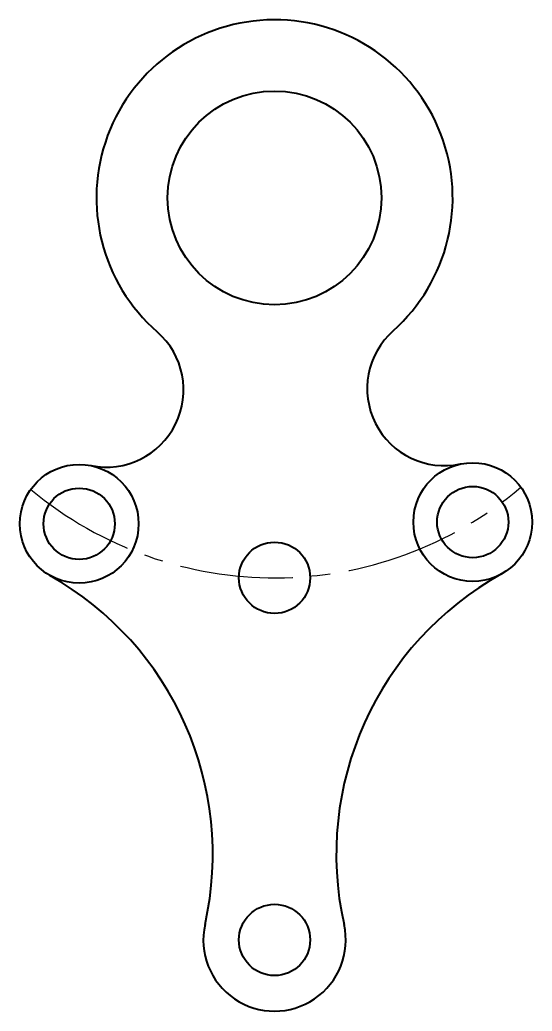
# Model space of a CAD drawing. Header units: millimetres. Extents: x 274 to 360, y 75 to 242.
import ezdxf

# ---------------------------------------------------------------- set-up
doc = ezdxf.new("R2010")
doc.units = ezdxf.units.MM
doc.linetypes.add('CENTER2', pattern=[28.575, 19.05, -3.175, 3.175, -3.175])
doc.layers.add('centre', color=255, linetype='CENTER2')
doc.layers.add('object thickness', color=7, linetype='Continuous', lineweight=40)

msp = doc.modelspace()

# ---------------------------------------------------------------- linework, layer by layer
at = {"layer": 'centre'}
msp.add_arc((316.57, 211.96), 64, 230.1094, 310.4041, dxfattribs=at)
at = {"layer": 'object thickness'}
for centre, radius in [((316.57, 211.96), 18), ((283.67, 157.06), 10), ((349.95, 157.35), 10), ((283.67, 157.06), 6), ((349.95, 157.35), 6), ((316.57, 147.96), 6), ((316.57, 86.96), 6)]:
    msp.add_circle(centre, radius, dxfattribs=at)
for centre, radius, start, end in [((316.57, 211.96), 30, 311.7018, 228.8116), ((288.25, 179.6), 13, 258.5205, 48.8116), ((345.17, 179.85), 13, 131.7018, 281.9929), ((252.16, 101.35), 54, 347.3994, 60.4992), ((380.97, 101.37), 54, 118.9929, 192.6182), ((316.57, 86.96), 12, 167.3994, 12.6182)]:
    msp.add_arc(centre, radius, start, end, dxfattribs=at)

doc.saveas('drawing.dxf')
